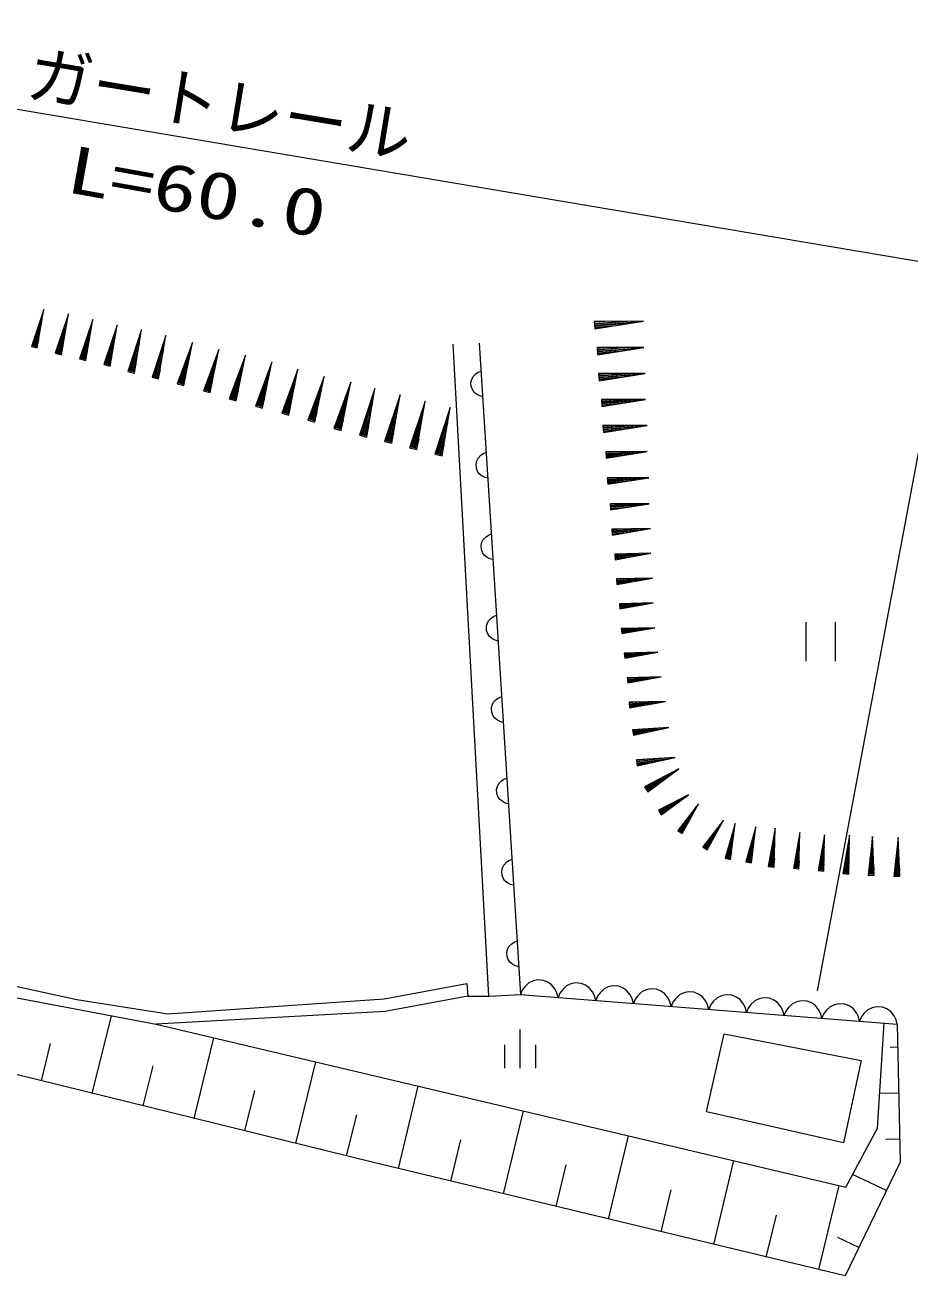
# Model space of a CAD drawing. Units: millimetres, scale not verified. Extents: x 34860 to 694227, y -100713 to 259287.
# Drawn here: x 128095 to 162310, y 167377 to 215761 of the extents above; entities that cross this region are included whole.
import ezdxf
from ezdxf.enums import TextEntityAlignment as Align

# ---------------------------------------------------------------- set-up
doc = ezdxf.new("R2010")
doc.units = ezdxf.units.MM
doc.header["$LTSCALE"] = 1000
doc.layers.add('S-BGD', color=7, linetype='Continuous', lineweight=13)
doc.layers.add('S-BGD-HTXT', color=6, linetype='Continuous', lineweight=13)
doc.styles.add('ＭＳ ゴシック', font='')
doc.styles.get('ＭＳ ゴシック').set_extended_font_data('MS Gothic')

# ---------------------------------------------------------------- blocks, each defined once
blk = doc.blocks.new('BUHIN4')
at = {"color": 7, "linetype": 'Continuous', "lineweight": 13}
for p, q in [((-578, 750), (-578, -750)), ((574, -750), (574, 750))]:
    blk.add_line(p, q, dxfattribs=at)
blk = doc.blocks.new('BUHIN5')
at = {"color": 7, "linetype": 'Continuous', "lineweight": 13}
for p, q in [((0, 750), (0, -750)), ((-600, 154), (-600, -746)), ((600, 154), (600, -746))]:
    blk.add_line(p, q, dxfattribs=at)
blk = doc.blocks.new('BUHIN7')
at = {"color": 7, "linetype": 'Continuous', "lineweight": 13}
blk.add_lwpolyline([(31, -499), (-86, -466), (-187, -413), (-303, -325), (-369, -219), (-412, -104), (-422, 51), (-394, 171), (-341, 284), (-237, 388), (-144, 454), (-31, 499)], dxfattribs=at)
blk = doc.blocks.new('BUHIN29')
at = {"color": 7, "linetype": 'Continuous', "lineweight": 13}
blk.add_lwpolyline([(728, -58), (687, 114), (611, 263), (481, 435), (328, 535), (161, 603), (-64, 621), (-240, 580), (-407, 505), (-562, 356), (-657, 220), (-728, 58)], dxfattribs=at)
blk = doc.blocks.new('BUHIN142')
at = {"color": 7, "linetype": 'Continuous', "lineweight": 13}
for p, q in [((-23, -723), (19, 603)), ((-22, 263), (-53, -722)), ((38, 261), (7, -724)), ((-100, -428), (-109, -721)), ((-75, -722), (-55, -88)), ((37, -725), (57, -92)), ((76, -434), (67, -726))]:
    blk.add_line(p, q, dxfattribs=at)
blk.add_lwpolyline([(92, -753), (24, 750), (-140, -746)], close=True, dxfattribs=at)
blk = doc.blocks.new('BUHIN143')
at = {"color": 7, "linetype": 'Continuous', "lineweight": 13}
for p, q in [((-73, -720), (61, 601)), ((-4, 264), (-102, -717)), ((56, 258), (-43, -723)), ((-129, -420), (-158, -711)), ((-125, -715), (-61, -84)), ((-13, -726), (51, -96)), ((46, -438), (17, -729))]:
    blk.add_line(p, q, dxfattribs=at)
blk.add_lwpolyline([(41, -758), (75, 746), (-191, -735)], close=True, dxfattribs=at)
blk = doc.blocks.new('BUHIN144')
at = {"color": 7, "linetype": 'Continuous', "lineweight": 13}
for p, q in [((-68, -672), (56, 561)), ((-3, 247), (-96, -669)), ((52, 241), (-40, -675)), ((-120, -392), (-148, -664)), ((-116, -667), (-57, -79)), ((-12, -678), (47, -89)), ((43, -409), (16, -681))]:
    blk.add_line(p, q, dxfattribs=at)
blk.add_lwpolyline([(38, -707), (70, 696), (-178, -686)], close=True, dxfattribs=at)
blk = doc.blocks.new('BUHIN145')
at = {"color": 7, "linetype": 'Continuous', "lineweight": 13}
for p, q in [((-137, -661), (114, 552)), ((22, 246), (-164, -656)), ((77, 234), (-109, -667)), ((-160, -378), (-216, -645)), ((-185, -652), (-65, -72)), ((-82, -673), (38, -94)), ((1, -411), (-55, -679))]:
    blk.add_line(p, q, dxfattribs=at)
blk.add_lwpolyline([(-36, -707), (142, 685), (-248, -663)], close=True, dxfattribs=at)
blk = doc.blocks.new('BUHIN146')
at = {"color": 7, "linetype": 'Continuous', "lineweight": 13}
for p, q in [((103, 204), (-366, -510)), ((-344, -524), (287, 437)), ((147, 176), (-323, -538)), ((-268, -271), (-407, -483)), ((-382, -499), (-81, -40)), ((-301, -553), (1, -94)), ((-140, -355), (-279, -567))]:
    blk.add_line(p, q, dxfattribs=at)
blk.add_lwpolyline([(-273, -599), (357, 543), (-441, -488)], close=True, dxfattribs=at)
blk = doc.blocks.new('BUHIN151')
at = {"color": 7, "linetype": 'Continuous', "lineweight": 13}
for p, q in [((-409, 40), (-680, 12)), ((-677, -19), (-88, 40)), ((241, 52), (-675, -40)), ((-672, -68), (561, 57)), ((247, -3), (-669, -96)), ((-666, -124), (-78, -64)), ((-392, -124), (-664, -151))]:
    blk.add_line(p, q, dxfattribs=at)
blk.add_lwpolyline([(-686, -178), (696, 70), (-707, 38)], close=True, dxfattribs=at)
blk = doc.blocks.new('BUHIN152')
at = {"color": 7, "linetype": 'Continuous', "lineweight": 13}
for p, q in [((-379, 37), (-632, 11)), ((-629, -18), (-82, 37)), ((224, 49), (-627, -37)), ((-624, -63), (521, 53)), ((229, -3), (-621, -89)), ((-619, -115), (-72, -60)), ((-364, -115), (-616, -141))]:
    blk.add_line(p, q, dxfattribs=at)
blk.add_lwpolyline([(-637, -165), (647, 65), (-657, 35)], close=True, dxfattribs=at)
blk = doc.blocks.new('BUHIN155')
at = {"color": 7, "linetype": 'Continuous', "lineweight": 13}
for p, q in [((-466, 55), (-777, 30)), ((-774, -6), (-100, 48)), ((277, 54), (-772, -30)), ((-770, -62), (642, 52)), ((282, -9), (-767, -94)), ((-764, -126), (-91, -72)), ((-451, -133), (-762, -158))]:
    blk.add_line(p, q, dxfattribs=at)
blk.add_lwpolyline([(-787, -188), (797, 64), (-807, 59)], close=True, dxfattribs=at)
blk = doc.blocks.new('BUHIN156')
at = {"color": 7, "linetype": 'Continuous', "lineweight": 13}
for p, q in [((-495, 58), (-825, 32)), ((-822, -7), (-106, 51)), ((294, 58), (-820, -32)), ((-818, -66), (682, 55)), ((299, -10), (-815, -100)), ((-812, -134), (-96, -76)), ((-479, -141), (-809, -168))]:
    blk.add_line(p, q, dxfattribs=at)
blk.add_lwpolyline([(-837, -200), (847, 68), (-858, 63)], close=True, dxfattribs=at)
blk = doc.blocks.new('BUHIN157')
at = {"color": 7, "linetype": 'Continuous', "lineweight": 13}
for p, q in [((-524, 62), (-874, 33)), ((-871, -7), (-113, 54)), ((311, 61), (-869, -34)), ((-866, -70), (722, 58)), ((317, -11), (-863, -106)), ((-860, -141), (-102, -80)), ((-507, -149), (-857, -177))]:
    blk.add_line(p, q, dxfattribs=at)
blk.add_lwpolyline([(-886, -211), (897, 72), (-908, 67)], close=True, dxfattribs=at)
blk = doc.blocks.new('BUHIN193')
at = {"color": 7, "linetype": 'Continuous', "lineweight": 13}
for p, q in [((-222, -889), (185, 742)), ((44, 332), (-259, -880)), ((118, 313), (-185, -899)), ((-287, -873), (-92, -94)), ((-149, -908), (46, -129)), ((-238, -503), (-328, -863)), ((-22, -558), (-112, -917))]:
    blk.add_line(p, q, dxfattribs=at)
blk.add_lwpolyline([(-88, -957), (230, 922), (-373, -886)], close=True, dxfattribs=at)
blk = doc.blocks.new('BUHIN195')
at = {"color": 7, "linetype": 'Continuous', "lineweight": 13}
for p, q in [((-238, -835), (198, 697)), ((52, 313), (-272, -826)), ((121, 293), (-203, -845)), ((-241, -469), (-337, -807)), ((-298, -818), (-90, -87)), ((-168, -855), (40, -124)), ((-38, -527), (-134, -865))]:
    blk.add_line(p, q, dxfattribs=at)
blk.add_lwpolyline([(-112, -904), (246, 866), (-380, -828)], close=True, dxfattribs=at)
blk = doc.blocks.new('BUHIN196')
at = {"color": 7, "linetype": 'Continuous', "lineweight": 13}
for p, q in [((-224, -789), (187, 658)), ((49, 295), (-257, -780)), ((114, 277), (-192, -798)), ((-228, -443), (-318, -762)), ((-282, -773), (-85, -82)), ((-159, -808), (38, -117)), ((-36, -498), (-126, -817))]:
    blk.add_line(p, q, dxfattribs=at)
blk.add_lwpolyline([(-106, -854), (232, 818), (-359, -782)], close=True, dxfattribs=at)
blk = doc.blocks.new('BUHIN197')
at = {"color": 7, "linetype": 'Continuous', "lineweight": 13}
for p, q in [((-198, -796), (165, 664)), ((39, 297), (-231, -788)), ((105, 281), (-165, -804)), ((-213, -451), (-293, -772)), ((-256, -782), (-82, -85)), ((-132, -812), (41, -115)), ((-19, -499), (-99, -821))]:
    blk.add_line(p, q, dxfattribs=at)
blk.add_lwpolyline([(-77, -857), (205, 825), (-333, -793)], close=True, dxfattribs=at)
blk = doc.blocks.new('BUHIN198')
at = {"color": 7, "linetype": 'Continuous', "lineweight": 13}
for p, q in [((-186, -749), (155, 625)), ((37, 279), (-217, -741)), ((99, 264), (-155, -757)), ((-200, -424), (-276, -727)), ((-241, -736), (-78, -80)), ((-124, -765), (39, -109)), ((-18, -470), (-93, -772))]:
    blk.add_line(p, q, dxfattribs=at)
blk.add_lwpolyline([(-73, -806), (193, 776), (-313, -746)], close=True, dxfattribs=at)
blk = doc.blocks.new('BUHIN199')
at = {"color": 7, "linetype": 'Continuous', "lineweight": 13}
for p, q in [((-175, -702), (146, 586)), ((34, 262), (-204, -695)), ((92, 248), (-146, -710)), ((-188, -398), (-258, -682)), ((-226, -690), (-73, -75)), ((-116, -717), (37, -102)), ((-17, -440), (-87, -724))]:
    blk.add_line(p, q, dxfattribs=at)
blk.add_lwpolyline([(-68, -756), (181, 728), (-294, -700)], close=True, dxfattribs=at)

msp = doc.modelspace()

# ---------------------------------------------------------------- linework, layer by layer
at = {"layer": 'S-BGD'}
for p, q in [((150509, 204294), (150140, 204264)), ((150143, 204221), (150943, 204286)), ((151391, 204293), (150145, 204193)), ((150148, 204155), (151825, 204290)), ((151397, 204217), (150152, 204117)), ((150155, 204079), (150955, 204144)), ((150527, 204071), (150158, 204041)), ((146030, 178200), (144653, 203423)), ((145660, 203453), (147247, 178265)), ((140181, 200152), (140641, 201770)), ((140486, 201364), (140144, 200163)), ((140559, 201344), (140217, 200142)), ((140117, 200170), (140336, 200943)), ((140254, 200132), (140473, 200904)), ((140177, 200539), (140076, 200182)), ((140392, 200478), (140291, 200121)), ((151036, 197234), (150745, 197211)), ((150748, 197177), (151379, 197228)), ((151732, 197234), (150749, 197155)), ((150752, 197125), (152075, 197231)), ((151737, 197174), (150754, 197095)), ((150757, 197065), (151388, 197116)), ((151051, 197058), (150759, 197035)), ((151097, 196259), (150806, 196229)), ((150809, 196196), (151440, 196259)), ((151793, 196272), (150812, 196173)), ((150815, 196143), (152135, 196277)), ((151799, 196213), (150818, 196114)), ((150821, 196084), (151451, 196147)), ((151115, 196083), (150824, 196054)), ((151884, 188518), (151614, 188481)), ((151618, 188450), (152204, 188529)), ((152533, 188552), (151621, 188429)), ((151624, 188401), (152852, 188567)), ((152540, 188497), (151628, 188374)), ((151632, 188346), (152218, 188425)), ((151906, 188355), (151636, 188318)), ((152053, 187353), (151763, 187314)), ((151767, 187281), (152395, 187366)), ((152748, 187391), (151770, 187259)), ((151774, 187229), (153090, 187407)), ((152756, 187331), (151778, 187199)), ((151782, 187169), (152410, 187254)), ((152076, 187179), (151786, 187140)), ((152129, 186213), (153255, 186917)), ((152332, 186441), (152084, 186286)), ((152102, 186258), (152639, 186594)), ((152950, 186761), (152113, 186239)), ((152982, 186710), (152145, 186188)), ((152161, 186162), (152699, 186498)), ((152425, 186292), (152177, 186137)), ((152661, 185316), (153637, 185926)), ((152836, 185514), (152621, 185380)), ((152637, 185355), (153103, 185646)), ((153372, 185791), (152647, 185338)), ((153399, 185747), (152675, 185294)), ((152688, 185272), (153154, 185563)), ((152917, 185385), (152702, 185250)), ((124929, 179197), (130101, 178075)), ((141978, 178099), (145173, 178685)), ((145173, 178685), (145222, 178197)), ((125922, 178489), (133171, 177113)), ((130101, 178075), (133612, 177514)), ((133612, 177514), (141978, 178099)), ((145222, 178197), (142026, 177611)), ((145222, 178197), (146030, 178200)), ((146030, 178200), (147247, 178265)), ((147247, 178265), (161812, 177113)), ((142026, 177611), (133171, 177113)), ((130697, 174440), (131436, 177442)), ((133171, 177113), (159830, 170817)), ((161054, 173090), (161313, 177152)), ((161812, 177113), (161929, 171779)), ((154450, 173726), (155123, 176740)), ((155123, 176740), (160418, 175716)), ((128730, 174923), (129086, 176372)), ((134630, 173472), (135397, 176587)), ((161831, 176224), (161542, 176217)), ((138564, 172504), (139339, 175656)), ((160418, 175716), (159745, 172527)), ((141514, 171779), (127747, 175165)), ((132664, 173956), (133045, 175504)), ((142530, 171534), (143297, 174721)), ((136597, 172988), (136983, 174555)), ((161870, 174446), (161140, 174430)), ((146594, 170556), (147365, 173761)), ((159745, 172527), (154450, 173726)), ((140531, 172021), (140921, 173605)), ((150657, 169578), (151433, 172800)), ((159830, 170817), (161054, 173090)), ((144562, 171045), (144946, 172643)), ((161909, 172668), (161361, 172656)), ((159801, 167377), (141514, 171779)), ((154721, 168600), (155501, 171839)), ((161929, 171779), (159801, 167377)), ((148626, 170067), (149012, 171674)), ((161397, 170678), (160094, 171308)), ((158785, 167622), (159569, 170878)), ((152689, 169089), (153078, 170704)), ((156753, 168111), (157144, 169735)), ((160333, 168478), (159522, 168870))]:
    msp.add_line(p, q, dxfattribs=at)
for points in [[(150127, 204006), (152009, 204305), (150103, 204299)], [(140313, 200080), (140691, 201948), (140030, 200161)], [(150735, 197007), (152221, 197243), (150716, 197238)], [(150800, 196025), (152281, 196291), (150777, 196256)], [(151615, 188291), (152988, 188585), (151586, 188506)], [(151764, 187110), (153235, 187426), (151733, 187341)], [(152169, 186101), (153379, 186994), (152045, 186298)], [(152695, 185219), (153744, 185993), (152588, 185390)]]:
    msp.add_lwpolyline(points, close=True, dxfattribs=at)
at = {"layer": 'S-BGD-HTXT'}
for p, q in [((108482, 215761), (163983, 206396)), ((158741, 178407), (164084, 206932))]:
    msp.add_line(p, q, dxfattribs=at)

# ---------------------------------------------------------------- block references
at = {"layer": 'S-BGD'}
for name, p in [('BUHIN199', (128639, 204029)), ('BUHIN198', (129579, 203811)), ('BUHIN198', (130519, 203593)), ('BUHIN198', (131460, 203375)), ('BUHIN197', (132400, 203157)), ('BUHIN197', (133338, 202930)), ('BUHIN196', (134341, 202670)), ('BUHIN196', (135356, 202397)), ('BUHIN157', (151121, 203222)), ('BUHIN195', (136371, 202125)), ('BUHIN195', (137386, 201852)), ('BUHIN195', (138401, 201579)), ('BUHIN7', (145760, 201879)), ('BUHIN157', (151180, 202215)), ('BUHIN195', (139416, 201307)), ('BUHIN193', (141395, 200783)), ('BUHIN193', (142366, 200539)), ('BUHIN193', (143337, 200295)), ('BUHIN193', (144308, 200051)), ('BUHIN156', (151238, 201209)), ('BUHIN156', (151297, 200202)), ('BUHIN7', (145958, 198730)), ('BUHIN155', (151356, 199196)), ('BUHIN155', (151415, 198189)), ('BUHIN7', (146156, 195582)), ('BUHIN151', (151600, 195259)), ('BUHIN151', (151666, 194301)), ('BUHIN152', (151731, 193343)), ('BUHIN7', (146355, 192433)), ('BUHIN4', (158860, 191910)), ('BUHIN152', (151804, 192387)), ('BUHIN152', (151921, 191434)), ('BUHIN152', (152039, 190482)), ('BUHIN7', (146553, 189285)), ('BUHIN151', (152156, 189530)), ('BUHIN7', (146751, 186136)), ('BUHIN146', (153773, 185096)), ('BUHIN146', (154738, 184458)), ('BUHIN145', (155407, 184194)), ('BUHIN145', (156214, 184059)), ('BUHIN143', (157022, 183946)), ('BUHIN144', (157980, 183836)), ('BUHIN144', (158941, 183745)), ('BUHIN143', (159903, 183676)), ('BUHIN142', (160832, 183625)), ('BUHIN142', (161832, 183588)), ('BUHIN7', (146950, 182988)), ('BUHIN7', (147148, 179839)), ('BUHIN29', (147976, 178207)), ('BUHIN29', (149432, 178092)), ('BUHIN29', (150888, 177977)), ('BUHIN29', (152345, 177862)), ('BUHIN29', (153801, 177746)), ('BUHIN29', (155258, 177631)), ('BUHIN29', (156714, 177516)), ('BUHIN29', (158171, 177401)), ('BUHIN29', (159627, 177286)), ('BUHIN29', (161084, 177170)), ('BUHIN5', (147230, 176166))]:
    msp.add_blockref(name, p, dxfattribs=at)

# ---------------------------------------------------------------- texts
at = {"layer": 'S-BGD-HTXT', "style": 'ＭＳ ゴシック'}
msp.add_text('ガートレール', height=1833, rotation=350.6, dxfattribs=at).set_placement((127994, 212472), align=Align.BOTTOM_LEFT)
at = {"layer": 'S-BGD-HTXT', "style": 'ＭＳ ゴシック', "width": 1.35}
msp.add_text('L=60.0', height=1833, rotation=349.8, dxfattribs=at).set_placement((129519, 208769), align=Align.BOTTOM_LEFT)

doc.saveas('drawing.dxf')
